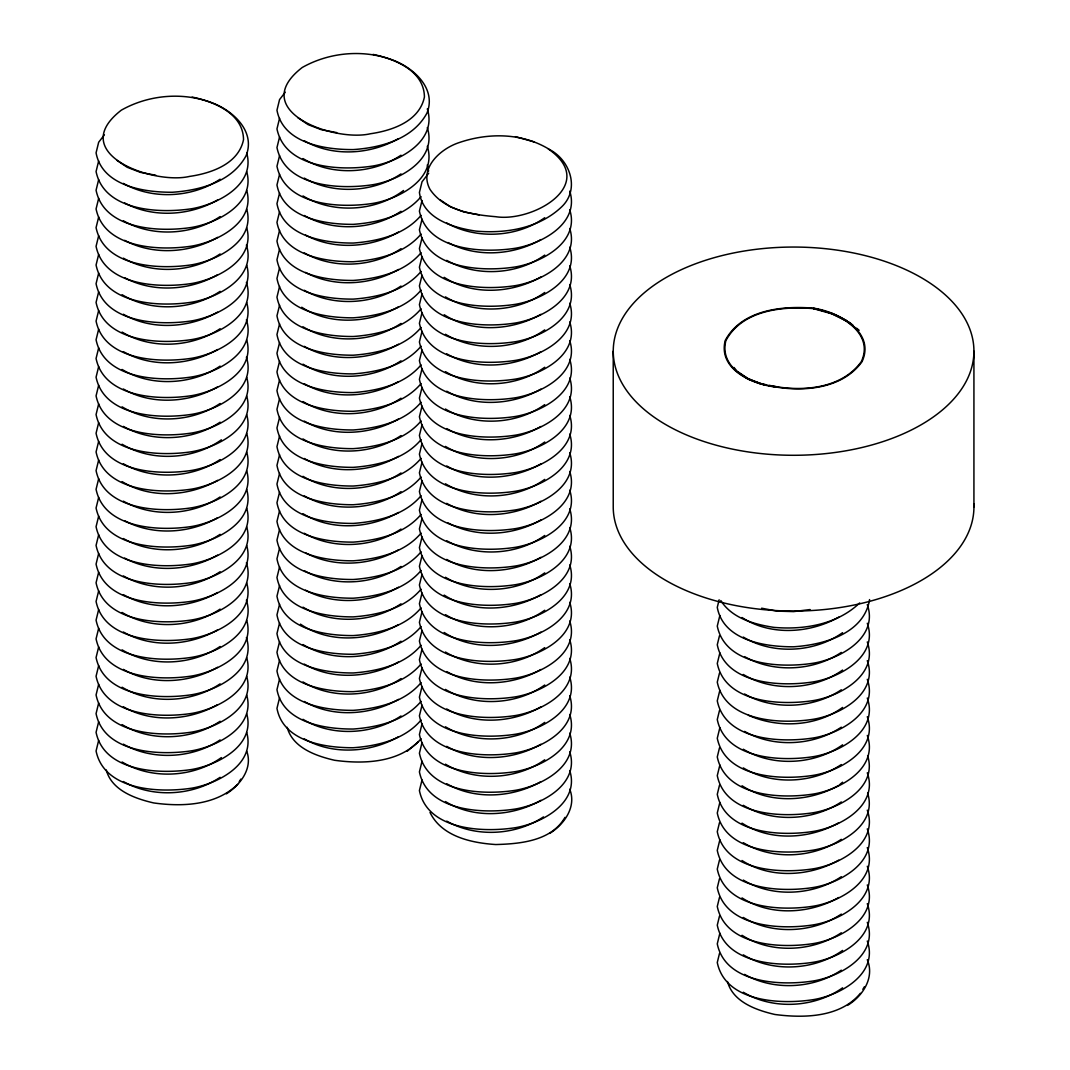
<?xml version="1.0" encoding="UTF-8"?>
<svg xmlns="http://www.w3.org/2000/svg" width="1070" height="1070" viewBox="0 0 1070 1070"><rect width="100%" height="100%" fill="white"/><g stroke="black" fill="none" stroke-linecap="round" stroke-linejoin="round"><path stroke-width="1.5" d="M869.562 599.574C864.199 633.828 823.298 644.889 793.579 646.788C765.371 646.949 723.427 640.676 717.274 607.399L719.134 599.815M98.667 160.941L96.073 171.561C104.271 211.432 160.005 213.639 192.132 208.663C218.079 204.036 255.503 184.776 246.742 153.077M98.667 179.626L96.073 190.246C104.271 230.117 160.005 232.337 192.132 227.348C218.079 222.72 255.503 203.474 246.742 171.775M98.667 198.325L96.073 208.944C104.271 248.815 160.005 251.022 192.132 246.046C218.079 241.419 255.503 222.159 246.742 190.46M98.667 217.009L96.073 227.629C104.271 267.5 160.005 269.72 192.132 264.745C218.079 260.104 255.503 240.857 246.742 209.158M98.667 235.708L96.073 246.327C104.271 286.198 160.005 288.405 192.132 283.43C218.079 278.802 255.503 259.542 246.742 227.843M98.667 254.392L96.073 265.012C104.271 304.883 160.005 307.103 192.132 302.128C218.654 297.58 256.613 277.25 246.408 245.017M98.667 273.091L96.073 283.71C104.271 323.581 160.005 325.788 192.132 320.813C218.079 316.185 255.503 296.925 246.742 265.226M98.667 291.776L96.073 302.409C104.271 342.28 160.005 344.486 192.132 339.511C218.654 334.963 256.613 314.633 246.408 282.4M98.667 310.474L96.073 321.094C104.271 360.964 160.005 363.171 192.132 358.196C218.079 353.568 255.503 334.308 246.742 302.609M98.667 329.159L96.073 339.792C104.271 379.663 160.005 381.87 192.132 376.894C218.654 372.347 256.613 352.017 246.408 319.783M98.667 347.857L96.073 358.477C104.271 398.348 160.005 400.555 192.132 395.579C218.079 390.951 255.503 371.691 246.742 339.992M98.667 366.542L96.073 377.175C104.271 417.046 160.005 419.253 192.132 414.277C218.654 409.73 256.613 389.4 246.408 357.166M98.667 385.24L96.073 395.86C104.271 435.731 160.005 437.938 192.132 432.962C218.079 428.334 255.503 409.074 246.742 377.376M98.667 403.925L96.073 414.558C104.271 454.429 160.005 456.636 192.132 451.66C218.079 447.019 255.503 427.773 246.742 396.074M98.667 422.623L96.073 433.243C104.271 473.114 160.005 475.321 192.132 470.345C218.079 465.717 255.503 446.457 246.742 414.759M98.667 441.308L96.073 451.941C104.271 491.812 160.005 494.019 192.132 489.043C218.079 484.402 255.503 465.156 246.742 433.457M98.667 460.006L96.073 470.626C104.271 510.497 160.005 512.717 192.132 507.728C218.079 503.101 255.503 483.841 246.742 452.142M98.667 478.691L96.073 489.324C104.271 529.195 160.005 531.402 192.132 526.427C218.079 521.799 255.503 502.539 246.742 470.84M98.667 497.389L96.073 508.009C104.271 547.88 160.005 550.1 192.132 545.111C218.079 540.484 255.503 521.237 246.742 489.525M98.667 516.088L96.073 526.707C104.271 566.578 160.005 568.785 192.132 563.81C218.079 559.182 255.503 539.922 246.742 508.223M98.667 534.773L96.073 545.392C104.271 585.263 160.005 587.483 192.132 582.495C218.079 577.867 255.503 558.62 246.742 526.921M98.667 553.471L96.073 564.091C104.271 603.962 160.005 606.168 192.132 601.193C218.079 596.565 255.503 577.305 246.742 545.606M98.667 572.156L96.073 582.775C104.271 622.646 160.005 624.867 192.132 619.891C218.654 615.344 256.613 595.014 246.408 562.78M98.667 590.854L96.073 601.474C104.271 641.345 160.005 643.552 192.132 638.576C218.079 633.948 255.503 614.688 246.742 582.989M98.667 609.539L96.073 620.159C104.271 660.043 160.005 662.25 192.132 657.274C218.654 652.727 256.613 632.397 246.408 600.163M98.667 628.237L96.073 638.857C104.271 678.728 160.005 680.935 192.132 675.959C218.079 671.331 255.503 652.071 246.742 620.373M98.667 646.922L96.073 657.555C104.271 697.426 160.005 699.633 192.132 694.657C218.654 690.11 256.613 669.78 246.408 637.546M98.667 665.62L96.073 676.24C104.271 716.111 160.005 718.318 192.132 713.342C218.079 708.714 255.503 689.454 246.742 657.756M98.667 684.305L96.073 694.938C104.271 734.809 160.005 737.016 192.132 732.041C218.079 727.399 255.503 708.153 246.742 676.454M98.667 703.003L96.073 713.623C104.271 753.494 160.005 755.701 192.132 750.725C218.079 746.098 255.503 726.838 246.742 695.139M98.667 721.688L96.073 732.321C104.271 772.192 160.005 774.399 192.132 769.424C218.079 764.782 255.503 745.536 246.742 713.837M98.667 740.386L96.073 751.006C104.271 790.877 160.005 793.084 192.132 788.108C218.079 783.481 255.503 764.221 246.742 732.522M279.564 118.275L276.969 128.895C285.168 168.766 340.902 170.973 373.029 165.997C399.551 161.463 437.51 141.12 427.305 108.886M279.564 136.96L276.969 147.58C285.168 187.451 340.902 189.671 373.029 184.682C399.551 180.148 437.51 159.818 427.305 127.584M279.564 155.658L276.969 166.278C285.168 206.149 340.902 208.356 373.029 203.38C399.551 198.846 437.51 178.503 427.305 146.269M279.564 174.343L276.969 184.963C283.122 218.24 325.066 224.513 353.274 224.352C377.723 222.573 404.674 216.22 421.058 196.679M279.564 193.041L276.969 203.661C283.122 236.938 325.066 243.211 353.274 243.05C377.723 241.258 404.674 234.905 421.058 215.364M279.564 211.726L276.969 222.346C283.122 255.623 325.066 261.896 353.274 261.735C377.723 259.957 404.674 253.603 421.058 234.062M279.564 230.424L276.969 241.044C283.122 274.321 325.066 280.594 353.274 280.434C377.723 278.655 404.674 272.302 421.058 252.747M279.564 249.109L276.969 259.742C283.122 293.006 325.066 299.279 353.274 299.118C377.723 297.34 404.674 290.986 421.058 271.446M279.564 267.808L276.969 278.427C283.122 311.704 325.066 317.977 353.274 317.817C377.723 316.038 404.674 309.685 421.058 290.13M279.564 286.492L276.969 297.126C283.122 330.389 325.066 336.662 353.274 336.502C377.723 334.723 404.674 328.37 421.058 308.829M279.564 305.191L276.969 315.81C283.122 349.087 325.066 355.36 353.274 355.2C377.723 353.421 404.674 347.068 421.058 327.514M279.564 323.876L276.969 334.509C283.122 367.772 325.066 374.045 353.274 373.885C377.723 372.106 404.674 365.753 421.058 346.212M279.564 342.574L276.969 353.194C283.122 386.471 325.066 392.743 353.274 392.583C377.723 390.804 404.674 384.451 421.058 364.897M279.564 361.259L276.969 371.892C283.122 405.156 325.066 411.428 353.274 411.268C377.723 409.489 404.674 403.136 421.058 383.595M279.564 379.957L276.969 390.577C283.122 423.854 325.066 430.127 353.274 429.966C377.723 428.187 404.674 421.834 421.058 402.28M279.564 398.642L276.969 409.275C283.122 442.539 325.066 448.811 353.274 448.651C377.723 446.872 404.674 440.519 421.058 420.978M279.564 417.34L276.969 427.96C283.122 461.237 325.066 467.51 353.274 467.349C377.723 465.57 404.674 459.217 421.058 439.663M279.564 436.025L276.969 446.658C283.122 479.935 325.066 486.208 353.274 486.034C377.723 484.255 404.674 477.902 421.058 458.361M279.564 454.723L276.969 465.343C283.122 498.62 325.066 504.893 353.274 504.732C377.723 502.954 404.674 496.6 421.058 477.059M279.564 473.421L276.969 484.041C283.122 517.318 325.066 523.591 353.274 523.417C377.723 521.638 404.674 515.285 421.058 495.744M279.564 492.106L276.969 502.726C283.122 536.003 325.066 542.276 353.274 542.115C377.723 540.337 404.674 533.983 421.058 514.443M279.564 510.805L276.969 521.424C283.122 554.701 325.066 560.974 353.274 560.8C377.723 559.021 404.674 552.668 421.058 533.127M279.564 529.489L276.969 540.109C283.122 573.386 325.066 579.659 353.274 579.499C377.723 577.72 404.674 571.367 421.058 551.826M279.564 548.188L276.969 558.808C283.122 592.084 325.066 598.357 353.274 598.197C377.723 596.418 404.674 590.065 421.058 570.511M279.564 566.873L276.969 577.506C283.122 610.769 325.066 617.042 353.274 616.882C377.723 615.103 404.674 608.75 421.058 589.209M279.564 585.571L276.969 596.191C283.122 629.468 325.066 635.74 353.274 635.58C377.723 633.801 404.674 627.448 421.058 607.894M279.564 604.256L276.969 614.889C283.122 648.153 325.066 654.425 353.274 654.265C377.723 652.486 404.674 646.133 421.058 626.592M279.564 622.954L276.969 633.574C283.122 666.851 325.066 673.124 353.274 672.963C377.723 671.184 404.674 664.831 421.058 645.277M279.564 641.639L276.969 652.272C283.122 685.536 325.066 691.808 353.274 691.648C377.723 689.869 404.674 683.516 421.058 663.975M279.564 660.337L276.969 670.957C283.122 704.234 325.066 710.507 353.274 710.346C377.723 708.567 404.674 702.214 421.058 682.66M279.564 679.022L276.969 689.655C283.122 722.919 325.066 729.192 353.274 729.031C377.723 727.252 404.674 720.899 421.058 701.358M279.564 697.72L276.969 708.34C283.122 741.617 325.066 747.89 353.274 747.729C377.723 745.951 404.674 739.597 421.058 720.043M422.021 200.518L419.413 211.138C427.625 251.009 483.346 253.215 515.472 248.24C542.009 243.706 579.953 223.362 569.762 191.129M422.021 219.203L419.413 229.823C427.625 269.693 483.346 271.914 515.472 266.925C542.009 262.391 579.953 242.061 569.762 209.827M422.021 237.901L419.413 248.521C427.625 288.392 483.346 290.599 515.472 285.623C542.009 281.089 579.953 260.759 569.762 228.512M422.021 256.586L419.413 267.206C427.625 307.077 483.346 309.297 515.472 304.321C542.009 299.774 579.953 279.444 569.762 247.21M422.021 275.284L419.413 285.904C427.625 325.775 483.346 327.982 515.472 323.006C542.009 318.472 579.953 298.142 569.762 265.895M422.021 293.969L419.413 304.602C427.625 344.473 483.346 346.68 515.472 341.704C542.009 337.157 579.953 316.827 569.762 284.593M422.021 312.667L419.413 323.287C427.625 363.158 483.346 365.365 515.472 360.389C542.009 355.855 579.953 335.525 569.762 303.278M422.021 331.352L419.413 341.985C427.625 381.856 483.346 384.063 515.472 379.088C542.009 374.54 579.953 354.21 569.762 321.976M422.021 350.05L419.413 360.67C427.625 400.541 483.346 402.748 515.472 397.772C542.009 393.238 579.953 372.908 569.762 340.661M422.021 368.735L419.413 379.368C427.625 419.239 483.346 421.446 515.472 416.471C542.009 411.923 579.953 391.593 569.762 359.359M422.021 387.434L419.413 398.053C427.625 437.924 483.346 440.131 515.472 435.156C542.009 430.621 579.953 410.291 569.762 378.044M422.021 406.118L419.413 416.752C427.625 456.622 483.346 458.829 515.472 453.854C542.009 449.306 579.953 428.976 569.762 396.743M422.021 424.817L419.413 435.436C427.625 475.307 483.346 477.514 515.472 472.539C542.009 468.005 579.953 447.675 569.762 415.441M422.021 443.502L419.413 454.135C427.625 494.006 483.346 496.212 515.472 491.237C542.009 486.689 579.953 466.359 569.762 434.126M422.021 462.2L419.413 472.82C427.625 512.69 483.346 514.911 515.472 509.922C542.009 505.388 579.953 485.058 569.762 452.824M422.021 480.885L419.413 491.518C427.625 531.389 483.346 533.596 515.472 528.62C542.009 524.073 579.953 503.743 569.762 471.509M422.021 499.583L419.413 510.203C427.625 550.074 483.346 552.294 515.472 547.305C542.009 542.771 579.953 522.441 569.762 490.207M422.021 518.281L419.413 528.901C427.625 568.772 483.346 570.979 515.472 566.003C542.009 561.469 579.953 541.126 569.762 508.892M422.021 536.966L419.413 547.586C427.625 587.457 483.346 589.677 515.472 584.688C542.009 580.154 579.953 559.824 569.762 527.59M422.021 555.664L419.413 566.284C427.625 606.155 483.346 608.362 515.472 603.386C542.009 598.852 579.953 578.509 569.762 546.275M422.021 574.349L419.413 584.969C427.625 624.84 483.346 627.06 515.472 622.085C542.009 617.537 579.953 597.207 569.762 564.973M422.021 593.047L419.413 603.667C427.625 643.538 483.346 645.745 515.472 640.769C542.009 636.235 579.953 615.905 569.762 583.658M422.021 611.732L419.413 622.352C427.625 662.223 483.346 664.443 515.472 659.468C542.009 654.92 579.953 634.59 569.762 602.356M422.021 630.431L419.413 641.05C427.625 680.921 483.346 683.128 515.472 678.153C542.009 673.618 579.953 653.288 569.762 621.041M422.021 649.115L419.413 659.749C427.625 699.62 483.346 701.826 515.472 696.851C542.009 692.303 579.953 671.973 569.762 639.74M422.021 667.814L419.413 678.433C427.625 718.304 483.346 720.511 515.472 715.536C542.009 711.002 579.953 690.672 569.762 658.424M422.021 686.499L419.413 697.132C427.625 737.003 483.346 739.209 515.472 734.234C542.009 729.686 579.953 709.356 569.762 677.123M422.021 705.197L419.413 715.817C427.625 755.688 483.346 757.894 515.472 752.919C542.009 748.385 579.953 728.055 569.762 695.808M422.021 723.882L419.413 734.515C427.625 774.386 483.346 776.593 515.472 771.617C542.009 767.07 579.953 746.74 569.762 714.506M422.021 742.58L419.413 753.2C427.625 793.071 483.346 795.278 515.472 790.302C542.009 785.768 579.953 765.438 569.762 733.191M422.021 761.265L419.413 771.898C427.625 811.769 483.346 813.976 515.472 809C542.009 804.453 579.953 784.123 569.762 751.889M422.021 779.963L419.413 790.583C427.625 830.454 483.346 832.661 515.472 827.685C542.009 823.151 579.953 802.821 569.762 770.587M719.869 615.464L717.274 626.097C725.473 665.968 781.194 668.175 813.334 663.199C840.485 658.745 878.804 637.332 867.288 604.563M719.495 635.674L717.274 644.782C725.473 684.653 781.194 686.873 813.334 681.884C840.485 677.444 878.804 656.017 867.288 623.262M719.869 652.861L717.274 663.48C725.473 703.351 781.194 705.558 813.334 700.582C840.485 696.129 878.804 674.715 867.288 641.946M719.495 673.07L717.274 682.165C725.473 722.036 781.194 724.256 813.334 719.267C840.485 714.827 878.804 693.4 867.288 660.645M719.869 690.244L717.274 700.863C725.473 740.734 781.194 742.941 813.334 737.966C840.485 733.512 878.804 712.098 867.288 679.33M719.495 710.453L717.274 719.548C725.473 759.419 781.194 761.639 813.334 756.664C840.485 752.21 878.804 730.797 867.288 698.028M719.869 727.627L717.274 738.246C725.473 778.117 781.194 780.324 813.334 775.349C840.485 770.895 878.804 749.481 867.288 716.713M719.495 747.836L717.274 756.931C725.473 796.816 781.194 799.022 813.334 794.047C840.485 789.593 878.804 768.18 867.288 735.411M719.869 765.01L717.274 775.63C725.473 815.5 781.194 817.707 813.334 812.732C839.856 808.198 877.801 787.868 867.609 755.621M719.495 785.22L717.274 794.328C725.473 834.199 781.194 836.406 813.334 831.43C840.485 826.976 878.804 805.563 867.288 772.794M719.869 802.393L717.274 813.013C725.473 852.884 781.194 855.091 813.334 850.115C839.856 845.581 877.801 825.251 867.609 793.004M719.495 822.603L717.274 831.711C725.473 871.582 781.194 873.789 813.334 868.813C840.485 864.359 878.804 842.946 867.288 810.177M719.869 839.776L717.274 850.396C725.473 890.267 781.194 892.474 813.334 887.498C840.485 883.044 878.804 861.631 867.288 828.875M719.495 859.986L717.274 869.094C725.473 908.965 781.194 911.172 813.334 906.196C840.485 901.742 878.804 880.329 867.288 847.56M719.495 878.671L717.274 887.779C725.473 927.65 781.194 929.857 813.334 924.881C840.485 920.427 878.804 899.014 867.288 866.259M719.495 897.369L717.274 906.477C725.473 946.348 781.194 948.555 813.334 943.579C840.485 939.126 878.804 917.712 867.288 884.943M719.495 916.054L717.274 925.162C725.473 965.033 781.194 967.24 813.334 962.264C840.485 957.81 878.804 936.397 867.288 903.642M719.869 933.227L717.274 943.86C725.473 983.731 781.194 985.938 813.334 980.963C840.485 976.509 878.804 955.095 867.288 922.327M719.495 953.437L717.274 962.545C725.473 1002.416 781.194 1004.636 813.334 999.647C840.485 995.194 878.804 973.78 867.288 941.025M239.198 781.769L240.83 779.107M565 817.346C551.505 840.993 520.301 843.896 495.731 844.538C471.335 842.933 441.709 836.513 429.993 812.438M860.4 993.308C840.324 1017.557 803.864 1018.306 774.894 1014.48C756.303 1010.187 732.856 1001.961 727.48 981.498M862.848 989.309L864.48 986.66M421.058 738.741C400.34 762.897 364.041 764.328 334.589 760.275C315.998 755.982 292.551 747.756 287.175 727.292M104.392 134.86L98.667 142.243L96.073 152.863C102.225 186.14 144.169 192.413 172.377 192.252C200.023 190.38 231.989 181.9 246.087 155.698C256.024 130.834 231.949 109.662 210.536 102.252C181.606 91.873 148.061 95.029 121.338 110.156C65.471 153.318 152.983 184.95 189.457 176.43C211.218 173.3 238.583 163.977 243.532 139.622C243.184 113.367 213.987 101.623 192.132 97.076M285.289 92.194L279.564 99.577L276.969 110.197C283.122 143.474 325.066 149.746 353.274 149.586C380.92 147.713 412.886 139.234 426.983 113.032C436.921 88.168 412.846 66.995 391.433 59.586C362.503 49.207 328.958 52.363 302.235 67.49C246.367 110.651 333.88 142.283 370.354 133.763C392.115 130.634 419.48 121.311 424.429 96.955C424.081 70.7 394.883 58.957 373.029 54.409M428.695 173.206L422.021 181.82L419.413 192.439C422.904 218.828 453.439 227.843 475.976 231.107C506.07 233.728 539.28 228.325 561.817 206.684C580.034 189.163 570.23 160.38 549.686 149.613C522.668 132.8 488.602 132.506 459.124 142.604C440.465 148.717 418.584 168.217 429.993 189.377C444.424 210.643 472.031 214.642 495.731 216.702C533.02 222.547 599.441 184.348 548.228 148.89M106.278 769.959C111.654 790.422 135.101 798.648 153.706 802.941C182.167 806.927 215.819 805.549 237.567 784.417M407.242 751.18L418.464 741.751M220.112 179.198C192.292 197.789 152.609 200.036 123.371 183.398M220.112 216.581C192.292 235.173 152.609 237.42 123.371 220.781M220.112 253.964C192.292 272.556 152.609 274.803 123.371 258.164M220.112 291.348C191.918 310.126 151.338 312.427 122.1 294.691M401.009 155.217C372.815 173.995 332.235 176.309 302.997 158.561M401.009 173.915C373.189 192.506 333.506 194.753 304.268 178.115M220.112 328.731C191.918 347.509 151.338 349.81 122.1 332.075M403.55 190.5C375.61 211.659 333.064 214.013 302.997 195.944M401.009 211.298C373.189 229.889 333.506 232.136 304.268 215.498M220.112 366.114C191.918 384.892 151.338 387.193 122.1 369.458M401.009 248.681C373.189 267.273 333.506 269.52 304.268 252.881M220.112 403.497C191.918 422.276 151.338 424.589 122.1 406.841M220.112 422.182C192.292 440.786 152.609 443.034 123.371 426.395M401.009 286.064C373.189 304.656 333.506 306.903 304.268 290.264M221.383 439.823C193.322 459.832 151.739 462.106 122.1 444.224M220.112 459.565C192.292 478.17 152.609 480.417 123.371 463.778M401.009 323.448C372.815 342.226 332.235 344.54 302.997 326.791M544.737 217.718C517.051 237.54 476.364 239.747 446.725 222.975M220.112 496.961C192.292 515.553 152.609 517.8 123.371 501.161M401.009 360.831C372.815 379.609 332.235 381.923 302.997 364.174M544.737 255.101C517.051 274.923 476.364 277.13 446.725 260.358M220.112 534.345C192.292 552.936 152.609 555.183 123.371 538.544M401.009 398.214C372.815 416.992 332.235 419.306 302.997 401.558M544.737 292.484C516.676 312.493 475.093 314.767 445.454 296.885M220.112 571.728C192.292 590.319 152.609 592.566 123.371 575.928M401.009 435.597C372.815 454.375 332.235 456.689 302.997 438.941M544.737 329.868C516.676 349.877 475.093 352.15 445.454 334.268M220.112 609.111C191.918 627.876 151.338 630.19 122.1 612.455M401.009 472.98C372.815 491.759 332.235 494.072 302.997 476.324M544.737 367.251C516.676 387.26 475.093 389.534 445.454 371.651M401.009 491.678C373.189 510.27 333.506 512.517 304.268 495.878M220.112 646.494C191.918 665.272 151.338 667.573 122.1 649.838M544.737 404.634C516.676 424.643 475.093 426.917 445.454 409.034M401.009 529.062C373.189 547.653 333.506 549.9 304.268 533.261M220.112 683.877C191.918 702.656 151.338 704.956 122.1 687.221M544.737 442.017C516.676 462.026 475.093 464.3 445.454 446.417M401.009 566.445C373.189 585.036 333.506 587.283 304.268 570.644M220.112 721.26C191.918 740.039 151.338 742.353 122.1 724.604M220.112 739.945C192.292 758.55 152.609 760.797 123.371 744.158M544.737 479.4C516.676 499.409 475.093 501.683 445.454 483.8M401.009 603.828C372.815 622.606 332.235 624.907 302.997 607.171M221.383 757.587C193.322 777.596 151.739 779.87 122.1 761.987M220.112 777.328C192.292 795.933 152.609 798.18 123.371 781.541M401.009 641.211C372.815 659.989 332.235 662.29 302.997 644.555M544.737 535.481C517.051 555.303 476.364 557.51 446.725 540.738M401.009 678.594C372.815 697.372 332.235 699.686 302.997 681.938M544.737 572.865C516.676 592.86 475.093 595.147 445.454 577.265M401.009 715.977C372.815 734.756 332.235 737.07 302.997 719.321M544.737 610.248C516.676 630.257 475.093 632.53 445.454 614.648M544.737 647.631C516.676 667.64 475.093 669.914 445.454 652.031M544.737 685.014C516.676 705.023 475.093 707.297 445.454 689.414M544.737 722.397C516.676 742.406 475.093 744.68 445.454 726.797M544.737 759.78C516.676 779.789 475.093 782.063 445.454 764.181M543.466 816.905C515.633 835.509 475.949 837.756 446.725 821.118M842.585 632.678C814.524 652.673 772.941 654.96 743.302 637.078M841.314 652.419C813.494 671.024 773.811 673.257 744.573 656.619M842.585 670.061C814.524 690.056 772.941 692.343 743.302 674.461M841.314 689.802C813.494 708.407 773.811 710.64 744.573 694.002M842.585 707.444C815.955 726.851 778.144 728.416 748.385 715.268M841.314 727.185C813.494 745.79 773.811 748.024 744.573 731.399M842.585 744.827C814.524 764.836 772.941 767.11 743.302 749.227M841.314 764.568C813.12 783.347 772.54 785.661 743.302 767.912M840.044 784.31L842.585 782.21M841.314 801.952C813.12 820.73 772.54 823.044 743.302 805.295M841.314 839.335C813.12 858.113 772.54 860.427 743.302 842.692M841.314 876.718C813.12 895.496 772.54 897.81 743.302 880.075M841.314 914.101C813.12 932.88 772.54 935.193 743.302 917.458M841.314 932.799C812.718 951.778 771.283 954.079 742.032 935.287M842.585 950.441C814.524 970.436 772.941 972.724 743.302 954.841M841.314 970.182C813.494 988.787 773.811 991.021 744.573 974.382M842.585 987.824C814.524 1007.82 772.941 1010.107 743.302 992.224M226.345 793.846C240.215 785.005 253.042 768.354 246.742 751.22M549.686 833.423C564.211 824.368 576.743 806.833 569.762 789.272M859.665 602.945C837.128 624.586 803.931 629.989 773.824 627.368C754.189 624.332 732.094 618.393 720.819 600.564M847.534 1005.385C862.741 996.103 874.859 977.686 867.288 959.71M217.571 199.983C189.791 215.886 153.104 218.226 124.642 202.952M398.468 138.632C370.314 154.655 332.716 157.156 304.268 140.732M217.571 237.379C189.791 253.269 153.104 255.61 124.642 240.335M217.571 274.763C189.791 290.652 153.104 292.993 124.642 277.718M217.571 312.146C189.417 328.169 151.82 330.657 123.371 314.246M398.468 232.096C370.688 247.986 334 250.326 305.538 235.052M217.571 349.529C189.417 365.552 151.82 368.053 123.371 351.629M398.468 269.479C370.688 285.369 334 287.71 305.538 272.435M217.571 386.912C189.417 402.935 151.82 405.436 123.371 389.012M398.468 306.863C369.538 323.234 330.215 325.775 301.727 307.237M540.925 239.573C513.145 255.462 476.458 257.803 447.996 242.529M398.468 344.246C370.314 360.269 332.716 362.77 304.268 346.346M540.925 276.956C511.982 293.327 472.659 295.868 444.184 277.331M398.468 381.629C370.314 397.652 332.716 400.153 304.268 383.729M540.925 314.339C511.982 330.71 472.659 333.251 444.184 314.714M217.571 480.363C189.042 496.547 150.562 499.115 122.1 481.607M398.468 419.012C370.314 435.035 332.716 437.536 304.268 421.112M540.925 351.722C512.771 367.746 475.174 370.247 446.725 353.822M217.571 517.746C189.791 533.636 153.104 535.99 124.642 520.715M398.468 456.395C370.314 472.418 332.716 474.919 304.268 458.495M540.925 389.106C512.771 405.129 475.174 407.63 446.725 391.205M217.571 555.143C189.791 571.032 153.104 573.373 124.642 558.099M540.925 426.489C512.771 442.512 475.174 445.013 446.725 428.588M217.571 592.526C189.417 608.536 151.82 611.037 123.371 594.626M398.468 512.476C369.939 528.66 331.446 531.215 302.997 513.707M540.925 463.872C512.771 479.895 475.174 482.396 446.725 465.972M217.571 629.909C189.417 645.932 151.82 648.42 123.371 632.009M398.468 549.86C370.688 565.749 334 568.09 305.538 552.815M540.925 501.255C512.771 517.278 475.174 519.779 446.725 503.355M217.571 667.292C189.417 683.315 151.82 685.816 123.371 669.392M398.468 587.243C370.688 603.132 334 605.473 305.538 590.199M540.925 519.94C513.145 535.829 476.458 538.183 447.996 522.909M217.571 704.675C189.417 720.698 151.82 723.2 123.371 706.775M398.468 624.626C369.123 641.224 328.985 643.645 300.456 624.144M540.925 557.323C512.771 573.346 475.174 575.847 446.725 559.423M398.468 662.009C370.314 678.032 332.716 680.533 304.268 664.109M540.925 594.719C511.982 611.09 472.659 613.632 444.184 595.094M398.468 699.392C370.314 715.415 332.716 717.916 304.268 701.492M540.925 632.102C511.982 648.473 472.659 651.015 444.184 632.477M398.468 736.775C370.314 752.798 332.716 755.3 304.268 738.875M540.925 669.486C512.771 685.509 475.174 687.997 446.725 671.585M540.925 706.869C512.771 722.892 475.174 725.393 446.725 708.969M540.925 744.252C512.771 760.275 475.174 762.776 446.725 746.352M838.773 617.136C809.843 633.52 770.507 636.061 742.032 617.524M540.925 781.635C512.771 797.658 475.174 800.159 446.725 783.735M540.925 800.32C512.383 816.504 473.903 819.072 445.454 801.564M838.773 785.367C809.843 801.751 770.507 804.279 742.032 785.755M838.773 822.75C809.843 839.134 770.507 841.662 742.032 823.138M838.773 860.133C809.843 876.517 770.507 879.058 742.032 860.521M838.773 897.516C809.843 913.9 770.507 916.442 742.032 897.904M810.124 609.552L793.579 611.599L777.034 611.117L761.626 608.201M813.521 308.187C782.264 305.538 741.537 309.778 725.179 340.581C717.916 369.805 753.333 384.812 776.874 387.166C806.526 391.847 843.12 387.888 861.979 361.754C875.942 331.861 838.131 311.691 813.521 308.187L832.112 313.416L846.624 320.545M813.334 308.615C782.371 305.993 742.045 310.193 725.861 340.688C718.666 369.618 753.735 384.478 777.034 386.818C806.392 391.446 842.638 387.527 861.31 361.647C875.126 332.048 837.69 312.092 813.334 308.615L831.738 313.791L847.534 321.575M336.729 132.6L321.321 129.697L308.08 124.615L297.928 117.754M479.186 214.843L463.765 211.94L450.537 206.858L440.372 199.996M155.832 175.266L140.424 172.364L127.183 167.281L117.031 160.42M763.164 384.197L766.24 384.772M769.33 385.361L777.034 386.818M762.856 384.518L765.973 385.106M769.089 385.695L776.874 387.166M515.472 136.652L533.876 141.828M748.385 378.82L761.626 383.903M761.305 384.224L747.93 379.074L737.671 372.146L733.98 367.451M738.22 371.959L747.114 377.964M849.299 322.257L852.977 325.253M856.655 328.263L859.103 330.255M848.751 322.565L858.448 330.483M427.305 164.967L428.615 171.053M973.927 351.161A180.349 104.124 0 0 1 703.405 441.335A180.349 104.124 0 0 1 703.405 261A180.349 104.124 0 0 1 973.927 351.161L973.927 506.939M613.23 351.161L613.23 506.939A180.349 104.124 0 0 0 796.334 611.05A180.349 104.124 0 0 0 973.847 503.756"/></g></svg>
